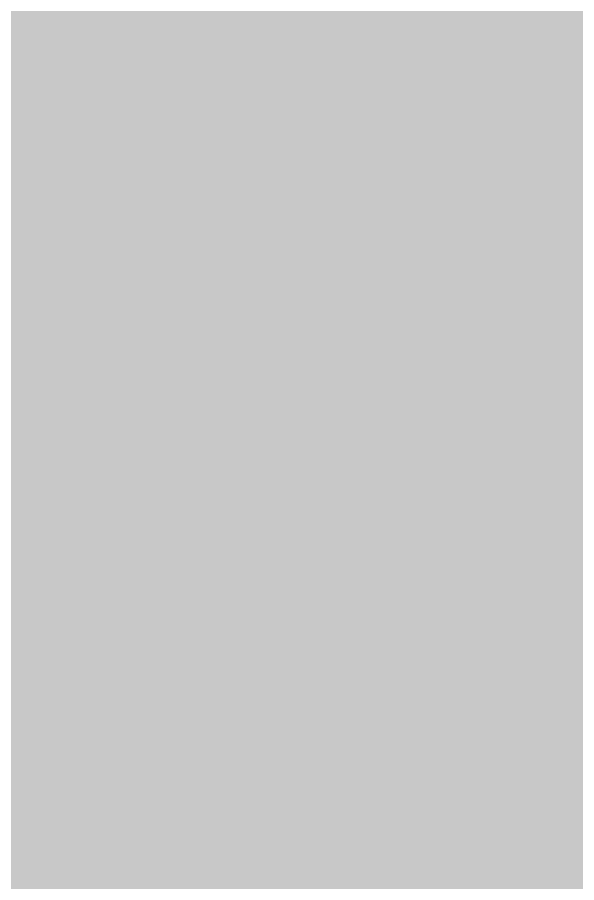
# Model space of a CAD drawing. Header units: metres. Extents: x -12 to 10.9, y -10.1 to 14.4.
# Drawn here: x -5.2465 to -4.9518, y -6.5677 to -6.1114 of the extents above; entities that cross this region are included whole.
import ezdxf

# ---------------------------------------------------------------- set-up
doc = ezdxf.new("R2010")
doc.units = ezdxf.units.M
doc.layers.add('BODRUM_TOPRAK', color=33, linetype='Continuous')

msp = doc.modelspace()

# ---------------------------------------------------------------- hatches: boundary and pattern name
at = {"layer": 'BODRUM_TOPRAK'}
h = msp.add_hatch(dxfattribs=at)
h.set_pattern_fill('EARTH', scale=0.05)
h.paths.add_polyline_path([(-5.31094, 8.2504), (-5.22522, 8.2504), (-5.22522, 8.0773), (-5.03166, 8.0773), (-5.03166, 8.26198), (-5.31094, 8.26198)])
h.paths.add_polyline_path([(5.41511, 7.00202), (6.03998, 7.00202), (6.03905, 7.00202), (5.41838, 7.00202), (5.41793, 6.80238), (5.41793, 6.60229), (5.04032, 6.60207), (4.8683, 6.60207), (4.86806, 6.57803), (3.86829, 6.57803), (3.86829, 6.60207), (3.31843, 6.60207), (3.31837, 6.40235), (3.11892, 6.40235), (3.11892, 6.60221), (3.31798, 6.60229), (3.31798, 8.0773), (3.11779, 8.07753), (3.11779, 8.26198), (3.31969, 8.26198), (3.31969, 6.60616), (5.41511, 6.60616)])
h.paths.add_polyline_path([(-5.84797, 7.06673), (-5.73162, 7.06673), (-5.73162, 6.97727), (-5.832, 6.97727), (-5.832, 3.8525)])
h.paths.add_polyline_path([(-5.84797, 7.06673), (-5.85374, 7.06751), (-5.85505, 7.07093), (-5.85505, 7.11623), (-5.86, 7.11623), (-5.86, 3.8525), (-6.97191, 3.8525)])
h.paths.add_polyline_path([(-5.722, 3.43), (-5.63168, 3.43), (-5.63168, 3.32734), (-5.83006, 3.32734), (-5.83006, 3.5175), (-5.83006, 3.52731), (-5.73392, 3.52731), (-5.73033, 3.52697), (-5.722, 3.52697)])
h.paths.add_polyline_path([(-9.25698, -5.0219), (-9.25696, -5.02731), (-9.2567, -5.13601), (-9.25627, -5.30775), (-9.25597, -5.42754), (-9.25578, -5.50053), (-9.25564, -5.56241), (-9.25548, -5.63129), (-9.2553, -5.70842), (-9.2551, -5.79537), (-9.25456, -6.03103), (-9.25447, -6.07018), (-9.25422, -6.18049), (-9.25412, -6.22021), (-9.25388, -6.32626), (-9.25379, -6.3659), (-9.25363, -6.43712), (-9.25348, -6.50001), (-9.25331, -6.57892), (-9.25325, -6.60222), (-9.25286, -6.74931), (-9.25255, -6.81054), (-9.25214, -6.893), (-9.25203, -6.91641), (-9.25151, -7.01996), (-9.2515, -7.02229), (-9.25136, -7.05137), (-9.24595, -7.11202), (-9.23959, -7.18332), (-9.23819, -7.1991), (-9.23598, -7.22384), (-9.22894, -7.30275), (-9.21892, -7.41521), (-9.21251, -7.48723), (-9.21251, -7.49329), (-9.21251, -7.50365), (-9.2103, -7.52859), (-9.20387, -7.60122), (-9.20274, -7.61494), (-9.20233, -7.61996), (-9.20199, -7.62416), (-9.19592, -7.69831), (-9.19451, -7.71555), (-9.19007, -7.76974), (-9.18805, -7.79441), (-9.17893, -7.90586), (-9.17145, -7.99725), (-9.17142, -7.99766), (-9.17138, -7.99809), (-9.17138, -7.99822), (-9.1717, -8.01573), (-9.17249, -8.05987), (-9.17279, -8.07668), (-9.17705, -8.124), (-9.19426, -8.31537), (-9.19492, -8.32262), (-9.19538, -8.32779), (-9.20752, -8.46817), (-9.21488, -8.55324), (-9.22602, -8.68207), (-9.23218, -8.75331), (-9.24709, -8.92568), (-9.24925, -8.95063), (-9.24978, -8.95677), (-9.25136, -8.97497), (-9.25189, -9.07162), (-9.25202, -9.09492), (-9.25238, -9.16162), (-9.25378, -9.2516), (-9.25393, -9.25698), (-9.25405, -9.26108), (-9.25511, -9.29812), (-9.25534, -9.30617), (-9.25553, -9.31297), (-9.2557, -9.31881), (-9.25585, -9.32387), (-9.25597, -9.3283), (-9.25609, -9.3322), (-9.25713, -9.36878), (-9.25945, -9.45005), (-9.25978, -9.46472), (-9.26047, -9.48575), (-9.26127, -9.5186), (-9.26155, -9.52873), (-9.26214, -9.54659), (-9.26305, -9.55233), (-9.2647, -9.5638), (-9.26518, -9.56728), (-9.26555, -9.56973), (-9.29575, -9.59519), (-9.34653, -9.63798), (-9.35111, -9.64185), (-9.3928, -9.67699), (-9.43071, -9.70894), (-9.43871, -9.71568), (-9.43871, -10.05826), (4.86238, -10.05826), (4.84946, -10.05811), (4.79948, -10.05753), (4.74953, -10.05722), (4.69955, -10.05693), (4.6496, -10.05664), (4.59964, -10.05634), (4.54967, -10.05605), (4.52454, -10.05605), (4.49971, -10.05605), (4.47221, -10.05605), (4.44472, -10.05605), (4.41722, -10.05605), (4.38972, -10.05605), (4.36224, -10.05574), (4.49971, -10.05574), (5.29912, -10.05574), (5.7343, -10.05574), (5.74376, -10.05574), (5.74849, -10.05574), (6.55736, -10.05574), (7.002, -10.05574), (7.80614, -10.05574), (8.25078, -10.05574), (9.05965, -10.05574), (9.49956, -10.05574), (10.29897, -10.05574), (10.51656, -10.05574), (10.51656, -10.05722), (10.51656, -10.05826), (10.91842, -10.05826), (10.91842, 4.82049), (10.68684, 4.86089), (10.51656, 4.92323), (10.51656, 4.72148), (10.51656, 4.49916), (10.51656, 3.4727), (10.51656, 3.25038), (10.51656, 2.64018), (10.51656, 2.51247), (10.51656, 2.13901), (8.8421, 2.13901), (8.8421, 8.2504), (8.84, 8.2504), (8.84, 5.22327), (7.52537, 5.22327), (7.52537, 7.00202), (6.08549, 7.00202), (6.0855, 7.00202), (6.0855, 6.94262), (6.13591, 6.94262), (6.80862, 6.94262), (6.86832, 6.94262), (6.86832, 7.00202), (7.31846, 7.00202), (7.31846, 6.80268), (7.31898, 6.80268), (7.31898, 6.80238), (7.51811, 6.80238), (7.51811, 4.19791), (7.51959, 4.19791), (7.51959, 5.22327), (8.83422, 5.22327), (8.83422, 0.67303), (8.8342, 0.67303), (8.8342, 0.7204), (8.8342, 1.023), (8.8342, 1.182), (8.8342, 1.3731), (8.8342, 1.6436), (8.8342, 1.7231), (7.8182, 1.7231), (7.5196, 1.7231), (7.5196, 1.4526), (7.5196, 1.3731), (7.5196, 1.2141), (7.5196, 1.023), (7.5196, 0.9757), (7.5196, 0.67303), (7.51959, 0.67303), (7.51959, 3.49788), (7.51811, 3.49788), (7.51811, -1.19774), (7.31846, -1.19774), (7.31846, -1.39801), (4.31844, -1.39801), (4.31844, -1.19774), (4.1179, -1.19774), (4.1179, 0.72738), (4.31805, 0.72738), (4.31806, 0.92725), (4.11849, 0.92725), (4.11849, 0.92696), (4.11821, 0.92725), (2.09588, 0.92696), (0.86839, 0.92696), (0.86799, 0.92736), (0.71337, 0.92736), (-0.15723, 0.92736), (-0.36334, 0.92696), (-1.00066, 0.92696), (-1.00066, -0.29835), (-1.18057, -0.29835), (-1.18057, -0.32234), (-1.18162, -0.32234), (-1.18162, -0.52291), (-5.03166, -0.52291), (-5.03166, -0.32272), (-5.19756, -0.32272), (-5.19756, 0.52962), (-5.50768, 0.52962), (-5.63168, 0.52962), (-5.63168, 0.72738), (-5.83006, 0.72738), (-5.83006, 0.62642), (-5.83006, 0.61142), (-5.83006, 0.52962), (-5.83318, 0.52962), (-5.83318, 0.3064), (-5.9218, 0.3064), (-6.9686, 0.3064), (-6.9686, 0.7863), (-6.9686, 1.2858), (-6.969, 1.2875), (-6.9719, 1.2978), (-6.9731, 1.2985), (-6.98, 1.3028), (-7.1174, 1.3028), (-7.14, 1.3028), (-7.1411, 1.3021), (-7.14168, 1.30175), (-7.14168, 1.30922), (-7.99785, 1.30922), (-8.24382, 1.30922), (-9.0385, 1.30922), (-9.0385, 1.20988), (-9.0385, 0.99702), (-9.0385, -0.04362), (-9.0385, -0.25175), (-9.0385, -0.77873), (-9.1218, -1.04772), (-9.146, -1.11878), (-9.25136, -1.45402), (-9.25324, -1.58345), (-9.25557, -1.74947), (-9.2576, -2.16271), (-9.25888, -2.48738), (-9.25844, -2.74327), (-9.25751, -2.99825), (-9.25844, -3.62586), (-9.25844, -4.25175)])
h.paths.add_polyline_path([(-9.25698, -5.0219), (-9.25703, -5.00205), (-9.25715, -4.93338), (-9.25721, -4.90352), (-9.25777, -4.60928), (-9.2578, -4.5928), (-9.25785, -4.56395), (-9.25844, -4.25279), (-9.25844, -4.25222)])

doc.saveas('drawing.dxf')
